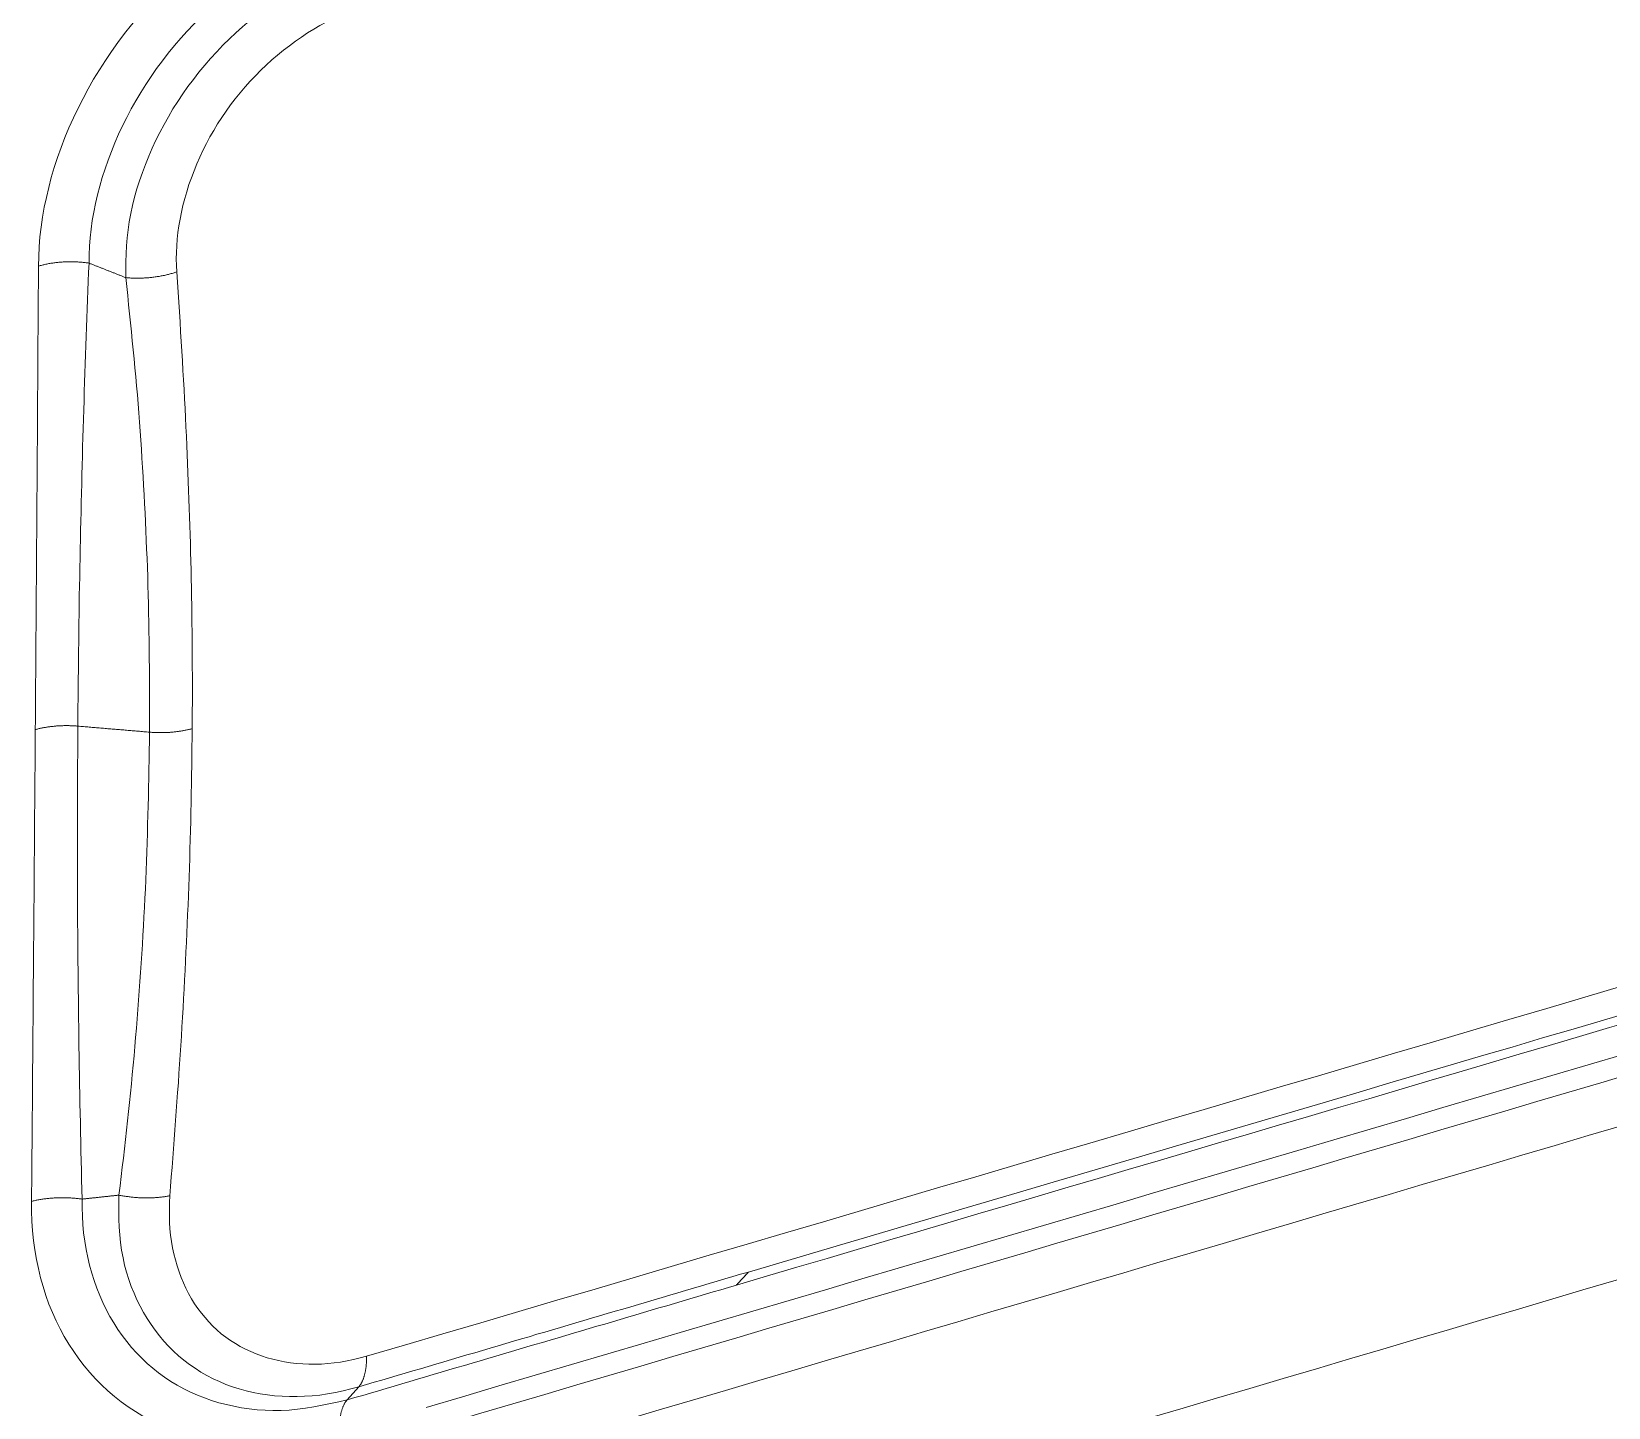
# Model space of a CAD drawing. Header units: inches. Extents: x 0 to 40, y 35.9 to 64.1.
# Drawn here: x 17.449 to 20.619, y 58.613 to 61.377 of the extents above; entities that cross this region are included whole.
import ezdxf

# ---------------------------------------------------------------- set-up
doc = ezdxf.new("R2010")
doc.units = ezdxf.units.IN
doc.header["$MEASUREMENT"] = 0
doc.layers.add('2', color=7, linetype='Continuous')

# ---------------------------------------------------------------- blocks, each defined once
blk = doc.blocks.new('block 1085')
at = {"layer": '2', "color": 7, "lineweight": 18, "true_color": 0xffffff}
blk.add_lwpolyline([(18.1068, 58.6544), (18.0834, 58.628)], dxfattribs=at)
blk = doc.blocks.new('block 1171')
at = {"layer": '2', "color": 80, "lineweight": 18, "true_color": 0x3fff00}
blk.add_open_spline([(22.2416, 59.3429), (20.8129, 58.9214), (19.3842, 58.4999), (17.9558, 58.0784)], degree=3, dxfattribs=at)
blk = doc.blocks.new('block 1175')
at = {"layer": '2', "color": 80, "lineweight": 18, "true_color": 0x3fff00}
blk.add_open_spline([(21.9542, 59.6638), (20.582, 59.2591), (19.2099, 58.8543), (17.8379, 58.4496)], degree=3, dxfattribs=at)
blk = doc.blocks.new('block 1177')
at = {"layer": '2', "color": 80, "lineweight": 18, "true_color": 0x3fff00}
blk.add_open_spline([(22.1122, 59.6119), (20.6892, 59.1919), (19.2664, 58.772), (17.8438, 58.352)], degree=3, dxfattribs=at)
blk = doc.blocks.new('block 1212')
at = {"layer": '2', "color": 7, "lineweight": 18, "true_color": 0xffffff}
blk.add_open_spline([(21.9542, 59.6638), (20.582, 59.2591), (19.2099, 58.8543), (17.8379, 58.4496)], degree=3, dxfattribs=at)
blk = doc.blocks.new('block 1585')
at = {"layer": '2', "color": 7, "lineweight": 18, "true_color": 0xffffff}
blk.add_lwpolyline([(17.4568, 59.9747), (17.4566, 59.9559), (17.4565, 59.9371), (17.4563, 59.9183), (17.4562, 59.8995), (17.456, 59.8807), (17.4559, 59.8618), (17.4558, 59.843), (17.4556, 59.8242), (17.4555, 59.8053), (17.4553, 59.7865), (17.4552, 59.7676), (17.455, 59.7488), (17.4549, 59.7299), (17.4547, 59.711), (17.4546, 59.6921), (17.4545, 59.6733), (17.4543, 59.6543), (17.4542, 59.6354), (17.454, 59.6165), (17.4539, 59.5976), (17.4537, 59.5787), (17.4536, 59.5597), (17.4534, 59.5408), (17.4533, 59.5218), (17.4531, 59.5029), (17.453, 59.4839), (17.4528, 59.465), (17.4527, 59.446), (17.4525, 59.427), (17.4524, 59.4081), (17.4522, 59.3891), (17.4521, 59.3701), (17.4519, 59.3511), (17.4518, 59.3321), (17.4516, 59.3131), (17.4515, 59.294), (17.4513, 59.275), (17.4512, 59.256), (17.451, 59.2369), (17.4509, 59.2179), (17.4507, 59.1988), (17.4505, 59.1797), (17.4504, 59.1607), (17.4502, 59.1416), (17.4501, 59.1225), (17.4499, 59.1034), (17.4497, 59.0843), (17.4496, 59.0652), (17.4494, 59.0461), (17.4492, 59.027)], dxfattribs=at)
blk = doc.blocks.new('block 1586')
at = {"layer": '2', "color": 7, "lineweight": 18, "true_color": 0xffffff}
blk.add_lwpolyline([(17.7272, 59.0382), (17.7287, 59.0571), (17.7302, 59.076), (17.7316, 59.0949), (17.7331, 59.1138), (17.7346, 59.1327), (17.736, 59.1516), (17.7374, 59.1705), (17.7388, 59.1893), (17.7402, 59.2082), (17.7416, 59.2271), (17.7429, 59.246), (17.7443, 59.2648), (17.7455, 59.2837), (17.7468, 59.3026), (17.748, 59.3214), (17.7492, 59.3403), (17.7504, 59.3591), (17.7515, 59.3779), (17.7526, 59.3967), (17.7537, 59.4155), (17.7548, 59.4344), (17.7558, 59.4531), (17.7568, 59.472), (17.7578, 59.4908), (17.7587, 59.5095), (17.7596, 59.5283), (17.7605, 59.5471), (17.7614, 59.5659), (17.7622, 59.5846), (17.763, 59.6034), (17.7638, 59.6221), (17.7645, 59.6408), (17.7652, 59.6596), (17.7659, 59.6783), (17.7665, 59.697), (17.7671, 59.7157), (17.7677, 59.7344), (17.7682, 59.7531), (17.7687, 59.7718), (17.7691, 59.7904), (17.7695, 59.8091), (17.7699, 59.8277), (17.7703, 59.8463), (17.7706, 59.865), (17.7709, 59.8836), (17.7712, 59.9022), (17.7715, 59.9209), (17.7717, 59.9395), (17.772, 59.9581), (17.7722, 59.9767)], dxfattribs=at)
blk = doc.blocks.new('block 1641')
at = {"layer": '2', "color": 7, "lineweight": 18, "true_color": 0xffffff}
blk.add_lwpolyline([(17.4568, 59.9747), (17.4569, 59.9935), (17.457, 60.0123), (17.4572, 60.031), (17.4573, 60.0497), (17.4575, 60.0685), (17.4576, 60.0872), (17.4577, 60.106), (17.4579, 60.1247), (17.458, 60.1434), (17.4581, 60.1622), (17.4583, 60.1809), (17.4584, 60.1996), (17.4585, 60.2184), (17.4587, 60.2371), (17.4588, 60.2558), (17.459, 60.2745), (17.4591, 60.2932), (17.4592, 60.3119), (17.4593, 60.3305), (17.4595, 60.3492), (17.4596, 60.3679), (17.4597, 60.3865), (17.4599, 60.4052), (17.46, 60.4238), (17.4601, 60.4424), (17.4603, 60.4611), (17.4604, 60.4797), (17.4605, 60.4983), (17.4606, 60.5169), (17.4608, 60.5354), (17.4609, 60.554), (17.461, 60.5726), (17.4611, 60.5911), (17.4613, 60.6097), (17.4614, 60.6282), (17.4615, 60.6468), (17.4616, 60.6653), (17.4618, 60.6838), (17.4619, 60.7023), (17.462, 60.7208), (17.4621, 60.7394), (17.4622, 60.7579), (17.4624, 60.7764), (17.4625, 60.7949), (17.4626, 60.8134), (17.4627, 60.8319), (17.4628, 60.8504), (17.463, 60.8689), (17.4631, 60.8874), (17.4632, 60.9059)], dxfattribs=at)
blk = doc.blocks.new('block 1672')
at = {"layer": '2', "color": 7, "lineweight": 18, "true_color": 0xffffff}
blk.add_lwpolyline([(17.625, 59.0395), (17.627, 59.0391), (17.6289, 59.0387), (17.6309, 59.0384), (17.633, 59.038), (17.635, 59.0377), (17.6371, 59.0373), (17.6391, 59.037), (17.6412, 59.0367), (17.6433, 59.0365), (17.6454, 59.0362), (17.6475, 59.0359), (17.6496, 59.0357), (17.6517, 59.0355), (17.6538, 59.0353), (17.656, 59.0351), (17.6581, 59.0349), (17.6602, 59.0347), (17.6624, 59.0346), (17.6645, 59.0344), (17.6667, 59.0343), (17.6688, 59.0342), (17.671, 59.0341), (17.6731, 59.0341), (17.6753, 59.034), (17.6774, 59.034), (17.6795, 59.034), (17.6816, 59.034), (17.6838, 59.034), (17.6859, 59.034), (17.688, 59.0341), (17.6901, 59.0341), (17.6922, 59.0342), (17.6943, 59.0343), (17.6963, 59.0344), (17.6984, 59.0345), (17.7004, 59.0347), (17.7025, 59.0348), (17.7045, 59.035), (17.7065, 59.0352), (17.7084, 59.0354), (17.7104, 59.0356), (17.7124, 59.0358), (17.7143, 59.0361), (17.7162, 59.0363), (17.7181, 59.0366), (17.72, 59.0369), (17.7218, 59.0372), (17.7236, 59.0375), (17.7254, 59.0378), (17.7272, 59.0382)], dxfattribs=at)
blk = doc.blocks.new('block 1673')
at = {"layer": '2', "color": 7, "lineweight": 18, "true_color": 0xffffff}
blk.add_lwpolyline([(18.1227, 58.7157), (18.1096, 58.7124), (18.0965, 58.7092), (18.0835, 58.7064), (18.0705, 58.704), (18.0576, 58.7023), (18.0447, 58.701), (18.0319, 58.7002), (18.0193, 58.6998), (18.0067, 58.6999), (17.9942, 58.7005), (17.9819, 58.7015), (17.9697, 58.7029), (17.9577, 58.7048), (17.9458, 58.7071), (17.9342, 58.7098), (17.9227, 58.713), (17.9114, 58.7166), (17.9004, 58.7207), (17.8897, 58.7252), (17.8791, 58.7301), (17.8689, 58.7355), (17.8589, 58.7413), (17.8492, 58.7475), (17.8398, 58.7542), (17.8307, 58.7612), (17.822, 58.7687), (17.8136, 58.7765), (17.8056, 58.7848), (17.7979, 58.7934), (17.7906, 58.8024), (17.7836, 58.8117), (17.777, 58.8214), (17.7708, 58.8314), (17.765, 58.8417), (17.7596, 58.8523), (17.7546, 58.8631), (17.7499, 58.8743), (17.7457, 58.8857), (17.7418, 58.8974), (17.7384, 58.9093), (17.7354, 58.9214), (17.7327, 58.9337), (17.7305, 58.9462), (17.7287, 58.9589), (17.7273, 58.9717), (17.7265, 58.9848), (17.7262, 58.9979), (17.7263, 59.0113), (17.7267, 59.0247), (17.7272, 59.0382)], dxfattribs=at)
blk = doc.blocks.new('block 1686')
at = {"layer": '2', "color": 7, "lineweight": 18, "true_color": 0xffffff}
blk.add_lwpolyline([(17.4568, 59.9747), (17.4583, 59.9752), (17.4598, 59.9755), (17.4613, 59.9759), (17.4628, 59.9763), (17.4644, 59.9767), (17.4659, 59.977), (17.4675, 59.9774), (17.4691, 59.9777), (17.4707, 59.978), (17.4724, 59.9784), (17.474, 59.9787), (17.4756, 59.979), (17.4773, 59.9793), (17.479, 59.9795), (17.4806, 59.9798), (17.4823, 59.98), (17.484, 59.9803), (17.4857, 59.9805), (17.4874, 59.9807), (17.4892, 59.9809), (17.4909, 59.9811), (17.4926, 59.9813), (17.4944, 59.9815), (17.4962, 59.9817), (17.4979, 59.9818), (17.4997, 59.982), (17.5014, 59.9821), (17.5032, 59.9822), (17.505, 59.9823), (17.5068, 59.9824), (17.5086, 59.9825), (17.5104, 59.9826), (17.5121, 59.9826), (17.5139, 59.9827), (17.5157, 59.9827), (17.5175, 59.9827), (17.5193, 59.9827), (17.5211, 59.9827), (17.5229, 59.9827), (17.5247, 59.9827), (17.5265, 59.9826), (17.5282, 59.9826), (17.53, 59.9825), (17.5318, 59.9825), (17.5336, 59.9824), (17.5353, 59.9823), (17.5371, 59.9822), (17.5388, 59.9821), (17.5406, 59.9819), (17.5423, 59.9818)], dxfattribs=at)
blk = doc.blocks.new('block 1721')
at = {"layer": '2', "color": 7, "lineweight": 18, "true_color": 0xffffff}
blk.add_lwpolyline([(17.5508, 59.0316), (17.5488, 59.0318), (17.5468, 59.0321), (17.5448, 59.0324), (17.5428, 59.0326), (17.5408, 59.0328), (17.5387, 59.033), (17.5367, 59.0332), (17.5346, 59.0334), (17.5326, 59.0335), (17.5305, 59.0337), (17.5284, 59.0338), (17.5263, 59.034), (17.5242, 59.034), (17.5221, 59.0341), (17.52, 59.0342), (17.5178, 59.0343), (17.5157, 59.0343), (17.5136, 59.0343), (17.5115, 59.0343), (17.5093, 59.0343), (17.5072, 59.0343), (17.5051, 59.0343), (17.503, 59.0342), (17.5008, 59.0341), (17.4987, 59.034), (17.4966, 59.0339), (17.4945, 59.0338), (17.4924, 59.0337), (17.4903, 59.0335), (17.4882, 59.0334), (17.4861, 59.0332), (17.484, 59.033), (17.482, 59.0328), (17.4799, 59.0326), (17.4779, 59.0323), (17.4758, 59.0321), (17.4738, 59.0318), (17.4718, 59.0315), (17.4699, 59.0312), (17.4679, 59.0309), (17.4659, 59.0306), (17.464, 59.0302), (17.4621, 59.0299), (17.4602, 59.0295), (17.4583, 59.0291), (17.4565, 59.0287), (17.4546, 59.0283), (17.4528, 59.0279), (17.451, 59.0275), (17.4492, 59.027)], dxfattribs=at)
blk = doc.blocks.new('block 1724')
at = {"layer": '2', "color": 7, "lineweight": 18, "true_color": 0xffffff}
blk.add_lwpolyline([(17.6387, 60.8827), (17.6406, 60.8646), (17.6425, 60.8465), (17.6444, 60.8284), (17.6463, 60.8103), (17.6482, 60.7922), (17.65, 60.7741), (17.6518, 60.7559), (17.6536, 60.7378), (17.6554, 60.7197), (17.6571, 60.7015), (17.6587, 60.6834), (17.6603, 60.6653), (17.6619, 60.6471), (17.6634, 60.6289), (17.6648, 60.6108), (17.6662, 60.5926), (17.6675, 60.5744), (17.6688, 60.5562), (17.67, 60.538), (17.6712, 60.5198), (17.6723, 60.5016), (17.6734, 60.4833), (17.6744, 60.4651), (17.6754, 60.4469), (17.6764, 60.4286), (17.6773, 60.4104), (17.6782, 60.3921), (17.6791, 60.3738), (17.6799, 60.3555), (17.6806, 60.3373), (17.6814, 60.319), (17.682, 60.3006), (17.6827, 60.2823), (17.6832, 60.264), (17.6837, 60.2457), (17.6842, 60.2273), (17.6846, 60.209), (17.685, 60.1906), (17.6853, 60.1722), (17.6856, 60.1538), (17.6858, 60.1354), (17.6859, 60.117), (17.6861, 60.0986), (17.6862, 60.0802), (17.6863, 60.0617), (17.6863, 60.0433), (17.6863, 60.0249), (17.6864, 60.0064), (17.6864, 59.988), (17.6864, 59.9696)], dxfattribs=at)
blk = doc.blocks.new('block 1726')
at = {"layer": '2', "color": 7, "lineweight": 18, "true_color": 0xffffff}
blk.add_lwpolyline([(17.5508, 59.0316), (17.5522, 59.0317), (17.5537, 59.0319), (17.5552, 59.0321), (17.5567, 59.0322), (17.5582, 59.0324), (17.5597, 59.0325), (17.5612, 59.0327), (17.5626, 59.0328), (17.5641, 59.033), (17.5656, 59.0332), (17.5671, 59.0333), (17.5686, 59.0335), (17.5701, 59.0336), (17.5716, 59.0338), (17.573, 59.034), (17.5745, 59.0341), (17.576, 59.0343), (17.5775, 59.0344), (17.579, 59.0346), (17.5805, 59.0347), (17.5819, 59.0349), (17.5834, 59.0351), (17.5849, 59.0352), (17.5864, 59.0354), (17.5879, 59.0355), (17.5894, 59.0357), (17.5908, 59.0359), (17.5923, 59.036), (17.5938, 59.0362), (17.5953, 59.0363), (17.5968, 59.0365), (17.5983, 59.0366), (17.5998, 59.0368), (17.6012, 59.037), (17.6027, 59.0371), (17.6042, 59.0373), (17.6057, 59.0374), (17.6072, 59.0376), (17.6087, 59.0378), (17.6101, 59.0379), (17.6116, 59.0381), (17.6131, 59.0382), (17.6146, 59.0384), (17.6161, 59.0385), (17.6176, 59.0387), (17.619, 59.0389), (17.6205, 59.039), (17.622, 59.0392), (17.6235, 59.0393), (17.625, 59.0395)], dxfattribs=at)
blk = doc.blocks.new('block 1727')
at = {"layer": '2', "color": 7, "lineweight": 18, "true_color": 0xffffff}
blk.add_lwpolyline([(17.5648, 60.9119), (17.5662, 60.9113), (17.5677, 60.9107), (17.5692, 60.9101), (17.5707, 60.9095), (17.5721, 60.909), (17.5736, 60.9084), (17.5751, 60.9078), (17.5766, 60.9072), (17.578, 60.9066), (17.5795, 60.906), (17.581, 60.9055), (17.5825, 60.9049), (17.584, 60.9043), (17.5855, 60.9037), (17.5869, 60.9031), (17.5884, 60.9026), (17.5899, 60.902), (17.5914, 60.9014), (17.5928, 60.9008), (17.5943, 60.9002), (17.5958, 60.8996), (17.5973, 60.8991), (17.5988, 60.8985), (17.6002, 60.8979), (17.6017, 60.8973), (17.6032, 60.8967), (17.6047, 60.8961), (17.6062, 60.8956), (17.6076, 60.895), (17.6091, 60.8944), (17.6106, 60.8938), (17.6121, 60.8932), (17.6136, 60.8926), (17.615, 60.8921), (17.6165, 60.8915), (17.618, 60.8909), (17.6195, 60.8903), (17.6209, 60.8897), (17.6224, 60.8891), (17.6239, 60.8886), (17.6254, 60.888), (17.6268, 60.8874), (17.6283, 60.8868), (17.6298, 60.8862), (17.6313, 60.8857), (17.6328, 60.8851), (17.6343, 60.8845), (17.6357, 60.8839), (17.6372, 60.8833), (17.6387, 60.8827)], dxfattribs=at)
blk = doc.blocks.new('block 1731')
at = {"layer": '2', "color": 7, "lineweight": 18, "true_color": 0xffffff}
blk.add_lwpolyline([(18.0676, 58.5624), (18.0676, 58.5641), (18.0676, 58.5658), (18.0675, 58.5675), (18.0675, 58.5692), (18.0676, 58.5709), (18.0676, 58.5725), (18.0676, 58.5742), (18.0677, 58.5759), (18.0678, 58.5775), (18.0679, 58.5791), (18.068, 58.5807), (18.0681, 58.5823), (18.0683, 58.5839), (18.0685, 58.5854), (18.0686, 58.587), (18.0688, 58.5885), (18.069, 58.59), (18.0693, 58.5915), (18.0695, 58.593), (18.0697, 58.5945), (18.07, 58.5959), (18.0703, 58.5973), (18.0706, 58.5987), (18.0709, 58.6001), (18.0712, 58.6015), (18.0715, 58.6028), (18.0719, 58.6042), (18.0722, 58.6055), (18.0726, 58.6068), (18.073, 58.608), (18.0734, 58.6093), (18.0738, 58.6105), (18.0742, 58.6117), (18.0747, 58.6129), (18.0751, 58.614), (18.0756, 58.6151), (18.0761, 58.6162), (18.0766, 58.6173), (18.0771, 58.6183), (18.0776, 58.6194), (18.0781, 58.6203), (18.0787, 58.6213), (18.0792, 58.6223), (18.0798, 58.6232), (18.0804, 58.6241), (18.081, 58.6249), (18.0815, 58.6257), (18.0822, 58.6265), (18.0828, 58.6273), (18.0834, 58.628)], dxfattribs=at)
blk = doc.blocks.new('block 1735')
at = {"layer": '2', "color": 7, "lineweight": 18, "true_color": 0xffffff}
blk.add_lwpolyline([(18.1429, 61.436), (18.13, 61.4325), (18.1172, 61.4285), (18.1044, 61.4241), (18.0917, 61.4194), (18.079, 61.4141), (18.0664, 61.4085), (18.0538, 61.4025), (18.0413, 61.396), (18.0289, 61.3892), (18.0165, 61.3819), (18.0041, 61.3742), (17.9918, 61.3661), (17.9795, 61.3576), (17.9674, 61.3486), (17.9555, 61.3394), (17.9438, 61.3298), (17.9323, 61.32), (17.9211, 61.3098), (17.91, 61.2992), (17.8991, 61.2883), (17.8886, 61.2771), (17.8783, 61.2657), (17.8683, 61.2539), (17.8587, 61.2419), (17.8493, 61.2297), (17.8403, 61.2172), (17.8316, 61.2045), (17.8233, 61.1916), (17.8154, 61.1786), (17.8078, 61.1653), (17.8006, 61.1519), (17.7938, 61.1384), (17.7874, 61.1248), (17.7814, 61.1112), (17.7758, 61.0974), (17.7705, 61.0835), (17.7657, 61.0695), (17.7612, 61.0554), (17.7572, 61.0415), (17.7536, 61.0277), (17.7504, 61.014), (17.7477, 61.0004), (17.7454, 60.9868), (17.7435, 60.9733), (17.742, 60.9599), (17.741, 60.9466), (17.7403, 60.9334), (17.7401, 60.9203), (17.7404, 60.9072), (17.741, 60.8942)], dxfattribs=at)
blk = doc.blocks.new('block 1737')
at = {"layer": '2', "color": 7, "lineweight": 18, "true_color": 0xffffff}
blk.add_lwpolyline([(17.5648, 60.9119), (17.5652, 60.9288), (17.566, 60.9457), (17.5671, 60.9627), (17.5689, 60.9799), (17.5714, 60.9972), (17.5744, 61.0145), (17.5779, 61.0319), (17.5819, 61.0493), (17.5864, 61.0667), (17.5915, 61.0842), (17.597, 61.1016), (17.6031, 61.1189), (17.6097, 61.1363), (17.6167, 61.1535), (17.6242, 61.1707), (17.6322, 61.1878), (17.6407, 61.2047), (17.6496, 61.2215), (17.6589, 61.2382), (17.6687, 61.2547), (17.679, 61.271), (17.6896, 61.287), (17.7007, 61.3029), (17.7122, 61.3184), (17.7241, 61.3338), (17.7364, 61.3488), (17.7491, 61.3635), (17.7621, 61.3779), (17.7755, 61.3919), (17.7892, 61.4056), (17.8032, 61.419), (17.8174, 61.432), (17.832, 61.4446), (17.8468, 61.4568), (17.8618, 61.4686), (17.8771, 61.48), (17.8925, 61.491), (17.9082, 61.5016), (17.924, 61.5117), (17.9399, 61.5214), (17.9561, 61.5305), (17.9723, 61.5389), (17.9887, 61.5468), (18.0052, 61.5541), (18.0217, 61.5609), (18.0384, 61.5674), (18.0551, 61.5735), (18.0719, 61.5795), (18.0887, 61.5853), (18.1055, 61.591)], dxfattribs=at)
blk = doc.blocks.new('block 1745')
at = {"layer": '2', "color": 7, "lineweight": 18, "true_color": 0xffffff}
blk.add_lwpolyline([(17.5508, 59.0316), (17.551, 59.0144), (17.5514, 58.9972), (17.5523, 58.9802), (17.5539, 58.9635), (17.5561, 58.9469), (17.5589, 58.9306), (17.5622, 58.9145), (17.566, 58.8986), (17.5703, 58.883), (17.5751, 58.8677), (17.5804, 58.8527), (17.5862, 58.838), (17.5925, 58.8236), (17.5993, 58.8096), (17.6066, 58.796), (17.6144, 58.7827), (17.6226, 58.7698), (17.6313, 58.7574), (17.6405, 58.7453), (17.6501, 58.7337), (17.6601, 58.7225), (17.6706, 58.7118), (17.6815, 58.7015), (17.6928, 58.6917), (17.7045, 58.6825), (17.7166, 58.6737), (17.7292, 58.6654), (17.742, 58.6577), (17.7552, 58.6505), (17.7688, 58.6438), (17.7827, 58.6377), (17.7968, 58.6321), (17.8112, 58.6271), (17.8259, 58.6226), (17.8408, 58.6186), (17.8559, 58.6153), (17.8713, 58.6125), (17.8868, 58.6102), (17.9026, 58.6084), (17.9185, 58.6073), (17.9345, 58.6067), (17.9507, 58.6069), (17.9671, 58.6078), (17.9835, 58.6094), (18, 58.6116), (18.0166, 58.6143), (18.0332, 58.6174), (18.0499, 58.6207), (18.0667, 58.6243), (18.0834, 58.628)], dxfattribs=at)
blk = doc.blocks.new('block 1767')
at = {"layer": '2', "color": 7, "lineweight": 18, "true_color": 0xffffff}
blk.add_lwpolyline([(17.5423, 59.9818), (17.5422, 59.963), (17.5421, 59.9441), (17.542, 59.9253), (17.5419, 59.9064), (17.5418, 59.8876), (17.5418, 59.8687), (17.5417, 59.8499), (17.5416, 59.831), (17.5415, 59.8121), (17.5415, 59.7933), (17.5415, 59.7744), (17.5414, 59.7555), (17.5414, 59.7366), (17.5414, 59.7177), (17.5414, 59.6988), (17.5415, 59.6799), (17.5415, 59.661), (17.5416, 59.6421), (17.5417, 59.6231), (17.5418, 59.6042), (17.5419, 59.5852), (17.542, 59.5663), (17.5422, 59.5473), (17.5423, 59.5283), (17.5425, 59.5093), (17.5427, 59.4903), (17.5429, 59.4713), (17.5431, 59.4523), (17.5433, 59.4332), (17.5435, 59.4142), (17.5438, 59.3952), (17.5441, 59.3761), (17.5443, 59.3571), (17.5446, 59.338), (17.5449, 59.3189), (17.5452, 59.2999), (17.5456, 59.2808), (17.5459, 59.2617), (17.5463, 59.2426), (17.5466, 59.2234), (17.547, 59.2043), (17.5474, 59.1851), (17.5478, 59.1659), (17.5482, 59.1468), (17.5486, 59.1276), (17.549, 59.1084), (17.5495, 59.0892), (17.5499, 59.07), (17.5503, 59.0508), (17.5508, 59.0316)], dxfattribs=at)
blk = doc.blocks.new('block 1770')
at = {"layer": '2', "color": 7, "lineweight": 18, "true_color": 0xffffff}
blk.add_lwpolyline([(18.1068, 58.6544), (18.0912, 58.6503), (18.0756, 58.6464), (18.0599, 58.643), (18.0444, 58.6402), (18.0289, 58.638), (18.0134, 58.6364), (17.9981, 58.6354), (17.9829, 58.6348), (17.9677, 58.6348), (17.9528, 58.6354), (17.9379, 58.6365), (17.9233, 58.6381), (17.9088, 58.6403), (17.8946, 58.6431), (17.8805, 58.6464), (17.8667, 58.6502), (17.8532, 58.6545), (17.8399, 58.6594), (17.8269, 58.6648), (17.8142, 58.6708), (17.8017, 58.6772), (17.7896, 58.6841), (17.7779, 58.6916), (17.7665, 58.6995), (17.7554, 58.7079), (17.7448, 58.7168), (17.7345, 58.7261), (17.7246, 58.7359), (17.7152, 58.7461), (17.7061, 58.7568), (17.6975, 58.768), (17.6894, 58.7795), (17.6816, 58.7914), (17.6744, 58.8037), (17.6675, 58.8163), (17.6612, 58.8293), (17.6553, 58.8427), (17.6498, 58.8563), (17.6448, 58.8703), (17.6404, 58.8845), (17.6364, 58.899), (17.6331, 58.9138), (17.6303, 58.9288), (17.6281, 58.9441), (17.6265, 58.9596), (17.6255, 58.9753), (17.6249, 58.9912), (17.6248, 59.0073), (17.6248, 59.0234), (17.625, 59.0395)], dxfattribs=at)
blk = doc.blocks.new('block 1793')
at = {"layer": '2', "color": 7, "lineweight": 18, "true_color": 0xffffff}
blk.add_lwpolyline([(17.625, 59.0395), (17.6272, 59.0581), (17.6294, 59.0768), (17.6316, 59.0954), (17.6338, 59.1141), (17.6359, 59.1327), (17.6381, 59.1514), (17.6402, 59.17), (17.6422, 59.1886), (17.6442, 59.2073), (17.6462, 59.2259), (17.6481, 59.2446), (17.6499, 59.2632), (17.6517, 59.2819), (17.6535, 59.3005), (17.6552, 59.3192), (17.6568, 59.3379), (17.6584, 59.3565), (17.66, 59.3752), (17.6615, 59.3938), (17.6629, 59.4125), (17.6643, 59.4311), (17.6657, 59.4497), (17.6671, 59.4684), (17.6684, 59.487), (17.6696, 59.5057), (17.6708, 59.5243), (17.672, 59.5429), (17.6731, 59.5615), (17.6742, 59.5801), (17.6752, 59.5987), (17.6762, 59.6173), (17.6771, 59.6359), (17.678, 59.6545), (17.6788, 59.6731), (17.6796, 59.6917), (17.6803, 59.7102), (17.681, 59.7288), (17.6816, 59.7473), (17.6821, 59.7659), (17.6826, 59.7844), (17.6831, 59.8029), (17.6836, 59.8215), (17.684, 59.84), (17.6844, 59.8585), (17.6848, 59.877), (17.6851, 59.8955), (17.6854, 59.914), (17.6858, 59.9326), (17.6861, 59.9511), (17.6864, 59.9696)], dxfattribs=at)
blk = doc.blocks.new('block 1807')
at = {"layer": '2', "color": 7, "lineweight": 18, "true_color": 0xffffff}
blk.add_lwpolyline([(17.4632, 60.9059), (17.4639, 60.9253), (17.4648, 60.9448), (17.4662, 60.9644), (17.4684, 60.9842), (17.4713, 61.004), (17.4749, 61.024), (17.479, 61.044), (17.4837, 61.0641), (17.489, 61.0841), (17.4949, 61.1042), (17.5014, 61.1242), (17.5086, 61.1442), (17.5162, 61.1641), (17.5245, 61.1839), (17.5334, 61.2037), (17.5428, 61.2232), (17.5527, 61.2427), (17.5632, 61.262), (17.5741, 61.2811), (17.5856, 61.3), (17.5976, 61.3186), (17.6101, 61.337), (17.623, 61.3552), (17.6364, 61.373), (17.6503, 61.3906), (17.6646, 61.4078), (17.6792, 61.4247), (17.6943, 61.4412), (17.7098, 61.4573), (17.7257, 61.4731), (17.7418, 61.4885), (17.7584, 61.5034), (17.7752, 61.5179), (17.7923, 61.532), (17.8097, 61.5456), (17.8274, 61.5587), (17.8453, 61.5713), (17.8634, 61.5834), (17.8817, 61.595), (17.9002, 61.606), (17.9188, 61.6165), (17.9376, 61.6264), (17.9566, 61.6358), (17.9756, 61.6447), (17.9947, 61.653), (18.0139, 61.6607), (18.0331, 61.6677), (18.0524, 61.6739), (18.0716, 61.6797), (18.0909, 61.6852)], dxfattribs=at)
blk = doc.blocks.new('block 1813')
at = {"layer": '2', "color": 7, "lineweight": 18, "true_color": 0xffffff}
blk.add_lwpolyline([(17.5648, 60.9119), (17.5628, 60.9122), (17.5608, 60.9124), (17.5588, 60.9127), (17.5568, 60.913), (17.5548, 60.9132), (17.5527, 60.9134), (17.5507, 60.9136), (17.5486, 60.9138), (17.5465, 60.9139), (17.5445, 60.9141), (17.5424, 60.9142), (17.5403, 60.9144), (17.5382, 60.9144), (17.5361, 60.9145), (17.534, 60.9146), (17.5318, 60.9146), (17.5297, 60.9147), (17.5276, 60.9147), (17.5255, 60.9147), (17.5233, 60.9146), (17.5212, 60.9146), (17.5191, 60.9145), (17.5169, 60.9144), (17.5148, 60.9144), (17.5127, 60.9142), (17.5106, 60.9141), (17.5085, 60.9139), (17.5064, 60.9138), (17.5043, 60.9136), (17.5022, 60.9134), (17.5001, 60.9131), (17.498, 60.9129), (17.496, 60.9127), (17.4939, 60.9124), (17.4919, 60.9121), (17.4898, 60.9118), (17.4878, 60.9115), (17.4858, 60.9111), (17.4838, 60.9108), (17.4819, 60.9104), (17.4799, 60.91), (17.478, 60.9096), (17.4761, 60.9092), (17.4742, 60.9087), (17.4723, 60.9083), (17.4704, 60.9078), (17.4686, 60.9074), (17.4668, 60.9069), (17.465, 60.9064), (17.4632, 60.9059)], dxfattribs=at)
blk = doc.blocks.new('block 1820')
at = {"layer": '2', "color": 7, "lineweight": 18, "true_color": 0xffffff}
blk.add_lwpolyline([(17.741, 60.8942), (17.7424, 60.8739), (17.7438, 60.8538), (17.7451, 60.8337), (17.7464, 60.8137), (17.7477, 60.7939), (17.7489, 60.7741), (17.7501, 60.7545), (17.7513, 60.735), (17.7525, 60.7155), (17.7536, 60.6962), (17.7546, 60.6771), (17.7557, 60.658), (17.7567, 60.639), (17.7577, 60.6201), (17.7586, 60.6014), (17.7595, 60.5827), (17.7604, 60.5642), (17.7613, 60.5458), (17.7621, 60.5275), (17.7628, 60.5093), (17.7636, 60.4912), (17.7643, 60.4732), (17.765, 60.4553), (17.7656, 60.4376), (17.7663, 60.4199), (17.7669, 60.4021), (17.7674, 60.3843), (17.7679, 60.3665), (17.7685, 60.3487), (17.7689, 60.3309), (17.7694, 60.3131), (17.7698, 60.2953), (17.7702, 60.2775), (17.7705, 60.2598), (17.7709, 60.242), (17.7712, 60.2243), (17.7714, 60.2065), (17.7717, 60.1888), (17.7719, 60.1711), (17.7721, 60.1534), (17.7722, 60.1357), (17.7723, 60.118), (17.7724, 60.1003), (17.7725, 60.0826), (17.7725, 60.0649), (17.7725, 60.0473), (17.7725, 60.0296), (17.7724, 60.012), (17.7724, 59.9943), (17.7722, 59.9767)], dxfattribs=at)
blk = doc.blocks.new('block 1822')
at = {"layer": '2', "color": 7, "lineweight": 18, "true_color": 0xffffff}
blk.add_lwpolyline([(17.6864, 59.9696), (17.6835, 59.9698), (17.6806, 59.9701), (17.6777, 59.9703), (17.6749, 59.9705), (17.672, 59.9708), (17.6691, 59.971), (17.6662, 59.9713), (17.6633, 59.9715), (17.6605, 59.9718), (17.6576, 59.972), (17.6547, 59.9723), (17.6518, 59.9725), (17.6489, 59.9727), (17.6461, 59.973), (17.6432, 59.9732), (17.6403, 59.9735), (17.6374, 59.9737), (17.6345, 59.974), (17.6316, 59.9742), (17.6288, 59.9744), (17.6259, 59.9747), (17.623, 59.9749), (17.6201, 59.9752), (17.6172, 59.9754), (17.6144, 59.9757), (17.6115, 59.9759), (17.6086, 59.9762), (17.6057, 59.9764), (17.6028, 59.9766), (17.5999, 59.9769), (17.5971, 59.9771), (17.5942, 59.9774), (17.5913, 59.9776), (17.5884, 59.9779), (17.5855, 59.9781), (17.5826, 59.9784), (17.5798, 59.9786), (17.5769, 59.9789), (17.574, 59.9791), (17.5711, 59.9793), (17.5682, 59.9796), (17.5654, 59.9798), (17.5625, 59.9801), (17.5596, 59.9803), (17.5567, 59.9806), (17.5538, 59.9808), (17.551, 59.9811), (17.5481, 59.9813), (17.5452, 59.9815), (17.5423, 59.9818)], dxfattribs=at)
blk = doc.blocks.new('block 1840')
at = {"layer": '2', "color": 7, "lineweight": 18, "true_color": 0xffffff}
blk.add_lwpolyline([(18.1282, 61.5253), (18.1125, 61.5207), (18.0969, 61.516), (18.0813, 61.5109), (18.0657, 61.5052), (18.0502, 61.4988), (18.0347, 61.492), (18.0193, 61.4846), (18.004, 61.4769), (17.9889, 61.4686), (17.9738, 61.4599), (17.9589, 61.4508), (17.9442, 61.4412), (17.9296, 61.4312), (17.9153, 61.4207), (17.9011, 61.4098), (17.8872, 61.3985), (17.8735, 61.3868), (17.86, 61.3748), (17.8469, 61.3624), (17.834, 61.3496), (17.8215, 61.3365), (17.8092, 61.3231), (17.7973, 61.3093), (17.7857, 61.2953), (17.7745, 61.281), (17.7637, 61.2665), (17.7532, 61.2517), (17.7432, 61.2367), (17.7335, 61.2215), (17.7243, 61.206), (17.7155, 61.1904), (17.7072, 61.1746), (17.6992, 61.1586), (17.6917, 61.1426), (17.6847, 61.1264), (17.6781, 61.1101), (17.672, 61.0937), (17.6663, 61.0772), (17.6611, 61.0608), (17.6564, 61.0443), (17.6523, 61.0278), (17.6486, 61.0114), (17.6456, 60.995), (17.6432, 60.9787), (17.6414, 60.9625), (17.6402, 60.9464), (17.6394, 60.9304), (17.639, 60.9145), (17.6388, 60.8986), (17.6387, 60.8827)], dxfattribs=at)
blk = doc.blocks.new('block 1841')
at = {"layer": '2', "color": 7, "lineweight": 18, "true_color": 0xffffff}
blk.add_lwpolyline([(20.6478, 59.4597), (20.5713, 59.4372), (20.4948, 59.4146), (20.4183, 59.3921), (20.3418, 59.3695), (20.2653, 59.347), (20.1887, 59.3244), (20.1122, 59.3019), (20.0357, 59.2793), (19.9592, 59.2568), (19.8826, 59.2342), (19.8061, 59.2117), (19.7296, 59.1892), (19.6531, 59.1666), (19.5766, 59.1441), (19.5, 59.1215), (19.4235, 59.099), (19.347, 59.0764), (19.2705, 59.0539), (19.194, 59.0313), (19.1174, 59.0088), (19.0409, 58.9862), (18.9644, 58.9637), (18.8879, 58.9411), (18.8114, 58.9186), (18.7348, 58.896), (18.6583, 58.8735), (18.5818, 58.8509), (18.5053, 58.8284), (18.4287, 58.8059), (18.3522, 58.7833), (18.2757, 58.7608), (18.1992, 58.7382), (18.1227, 58.7157)], dxfattribs=at)
blk = doc.blocks.new('block 1847')
at = {"layer": '2', "color": 7, "lineweight": 18, "true_color": 0xffffff}
blk.add_lwpolyline([(18.2423, 58.613), (18.3153, 58.6345), (18.3883, 58.6561), (18.4613, 58.6776), (18.5343, 58.6991), (18.6073, 58.7206), (18.6803, 58.7421), (18.7532, 58.7636), (18.8262, 58.7851), (18.8992, 58.8066), (18.9722, 58.8281), (19.0452, 58.8496), (19.1182, 58.8712), (19.1912, 58.8927), (19.2642, 58.9142), (19.3372, 58.9357), (19.4102, 58.9572), (19.4832, 58.9787), (19.5561, 59.0002), (19.6291, 59.0217), (19.7021, 59.0432), (19.7751, 59.0647), (19.8481, 59.0862), (19.9211, 59.1078), (19.9941, 59.1293), (20.0671, 59.1508), (20.1401, 59.1723), (20.213, 59.1938), (20.286, 59.2153), (20.359, 59.2368), (20.432, 59.2583), (20.505, 59.2798), (20.578, 59.3014), (20.651, 59.3229)], dxfattribs=at)
blk = doc.blocks.new('block 1852')
at = {"layer": '2', "color": 7, "lineweight": 18, "true_color": 0xffffff}
blk.add_lwpolyline([(17.7722, 59.9767), (17.7707, 59.9763), (17.7691, 59.9759), (17.7676, 59.9755), (17.766, 59.9751), (17.7644, 59.9747), (17.7628, 59.9744), (17.7612, 59.974), (17.7596, 59.9737), (17.758, 59.9733), (17.7563, 59.973), (17.7546, 59.9727), (17.753, 59.9724), (17.7513, 59.9721), (17.7496, 59.9718), (17.7479, 59.9716), (17.7462, 59.9713), (17.7445, 59.9711), (17.7427, 59.9708), (17.741, 59.9706), (17.7393, 59.9704), (17.7375, 59.9702), (17.7357, 59.97), (17.734, 59.9698), (17.7322, 59.9697), (17.7305, 59.9695), (17.7287, 59.9694), (17.7269, 59.9692), (17.7251, 59.9691), (17.7234, 59.969), (17.7216, 59.9689), (17.7198, 59.9688), (17.718, 59.9688), (17.7162, 59.9687), (17.7144, 59.9687), (17.7127, 59.9686), (17.7109, 59.9686), (17.7091, 59.9686), (17.7073, 59.9686), (17.7056, 59.9686), (17.7038, 59.9687), (17.702, 59.9687), (17.7003, 59.9688), (17.6985, 59.9688), (17.6967, 59.9689), (17.695, 59.969), (17.6933, 59.9691), (17.6915, 59.9692), (17.6898, 59.9693), (17.6881, 59.9694), (17.6864, 59.9696)], dxfattribs=at)
blk = doc.blocks.new('block 1853')
at = {"layer": '2', "color": 7, "lineweight": 18, "true_color": 0xffffff}
blk.add_lwpolyline([(17.6387, 60.8827), (17.6407, 60.8825), (17.6427, 60.8823), (17.6447, 60.8822), (17.6467, 60.8821), (17.6487, 60.8819), (17.6508, 60.8818), (17.6528, 60.8817), (17.6549, 60.8817), (17.657, 60.8816), (17.6591, 60.8816), (17.6612, 60.8816), (17.6633, 60.8816), (17.6654, 60.8816), (17.6676, 60.8817), (17.6697, 60.8817), (17.6718, 60.8818), (17.674, 60.8819), (17.6761, 60.882), (17.6782, 60.8821), (17.6804, 60.8823), (17.6825, 60.8825), (17.6847, 60.8826), (17.6868, 60.8828), (17.6889, 60.883), (17.6911, 60.8833), (17.6932, 60.8835), (17.6953, 60.8838), (17.6975, 60.8841), (17.6996, 60.8844), (17.7017, 60.8847), (17.7038, 60.885), (17.7059, 60.8853), (17.708, 60.8857), (17.71, 60.8861), (17.7121, 60.8865), (17.7141, 60.8869), (17.7162, 60.8873), (17.7182, 60.8878), (17.7202, 60.8882), (17.7222, 60.8887), (17.7242, 60.8892), (17.7261, 60.8897), (17.728, 60.8902), (17.73, 60.8907), (17.7319, 60.8913), (17.7337, 60.8918), (17.7356, 60.8924), (17.7374, 60.893), (17.7392, 60.8936), (17.741, 60.8942)], dxfattribs=at)
blk = doc.blocks.new('block 1860')
at = {"layer": '2', "color": 7, "lineweight": 18, "true_color": 0xffffff}
blk.add_lwpolyline([(17.4492, 59.027), (17.4494, 59.0071), (17.45, 58.9874), (17.4513, 58.9678), (17.4533, 58.9485), (17.4559, 58.9294), (17.4591, 58.9105), (17.4629, 58.892), (17.4674, 58.8737), (17.4724, 58.8557), (17.478, 58.838), (17.4843, 58.8207), (17.4911, 58.8037), (17.4986, 58.7872), (17.5066, 58.7711), (17.5151, 58.7553), (17.5243, 58.74), (17.534, 58.7252), (17.5442, 58.7108), (17.5549, 58.6969), (17.5661, 58.6835), (17.5779, 58.6706), (17.5901, 58.6583), (17.6028, 58.6464), (17.616, 58.6351), (17.6296, 58.6244), (17.6437, 58.6143), (17.6582, 58.6047), (17.6731, 58.5958), (17.6884, 58.5875), (17.704, 58.5797), (17.7201, 58.5726), (17.7364, 58.5662), (17.7531, 58.5604), (17.7701, 58.5552), (17.7873, 58.5506), (17.8048, 58.5467), (17.8226, 58.5434), (17.8406, 58.5408), (17.8588, 58.5388), (17.8773, 58.5375), (17.8958, 58.5368), (17.9146, 58.5368), (17.9335, 58.5376), (17.9524, 58.5392), (17.9715, 58.5415), (17.9907, 58.5446), (18.0099, 58.5483), (18.0291, 58.5525), (18.0484, 58.5569), (18.0677, 58.5616)], dxfattribs=at)
blk = doc.blocks.new('block 1862')
at = {"layer": '2', "color": 7, "lineweight": 18, "true_color": 0xffffff}
blk.add_lwpolyline([(17.5423, 59.9818), (17.5425, 60.0006), (17.5426, 60.0194), (17.5428, 60.0382), (17.543, 60.0569), (17.5432, 60.0757), (17.5434, 60.0945), (17.5436, 60.1133), (17.5438, 60.132), (17.544, 60.1508), (17.5442, 60.1695), (17.5445, 60.1883), (17.5448, 60.207), (17.545, 60.2257), (17.5453, 60.2444), (17.5456, 60.2631), (17.546, 60.2818), (17.5463, 60.3005), (17.5467, 60.3192), (17.5471, 60.3379), (17.5474, 60.3565), (17.5478, 60.3752), (17.5482, 60.3938), (17.5487, 60.4125), (17.5491, 60.4311), (17.5495, 60.4497), (17.55, 60.4684), (17.5505, 60.487), (17.5509, 60.5056), (17.5514, 60.5241), (17.5519, 60.5427), (17.5524, 60.5613), (17.553, 60.5798), (17.5535, 60.5984), (17.5541, 60.6169), (17.5547, 60.6354), (17.5553, 60.6539), (17.5559, 60.6724), (17.5565, 60.6909), (17.5571, 60.7093), (17.5578, 60.7278), (17.5584, 60.7462), (17.5591, 60.7647), (17.5598, 60.7831), (17.5605, 60.8015), (17.5612, 60.8199), (17.5619, 60.8383), (17.5626, 60.8567), (17.5633, 60.8751), (17.564, 60.8935), (17.5648, 60.9119)], dxfattribs=at)
blk = doc.blocks.new('block 1866')
at = {"layer": '2', "color": 7, "lineweight": 18, "true_color": 0xffffff}
blk.add_lwpolyline([(18.8904, 58.8851), (18.8899, 58.8846), (18.8894, 58.8841), (18.8889, 58.8835), (18.8884, 58.883), (18.8879, 58.8825), (18.8874, 58.882), (18.8869, 58.8814), (18.8864, 58.8809), (18.886, 58.8804), (18.8855, 58.8799), (18.885, 58.8793), (18.8845, 58.8788), (18.884, 58.8783), (18.8835, 58.8777), (18.883, 58.8772), (18.8825, 58.8767), (18.8821, 58.8761), (18.8816, 58.8756), (18.8811, 58.8751), (18.8806, 58.8746), (18.8801, 58.874), (18.8796, 58.8735), (18.8791, 58.873), (18.8786, 58.8724), (18.8782, 58.8719), (18.8777, 58.8714), (18.8772, 58.8709), (18.8767, 58.8703), (18.8762, 58.8698), (18.8757, 58.8693), (18.8752, 58.8687), (18.8747, 58.8682), (18.8742, 58.8677), (18.8738, 58.8672), (18.8733, 58.8666), (18.8728, 58.8661), (18.8723, 58.8656), (18.8718, 58.865), (18.8713, 58.8645), (18.8708, 58.864), (18.8704, 58.8635), (18.8699, 58.8629), (18.8694, 58.8624), (18.8689, 58.8619), (18.8684, 58.8614), (18.8679, 58.8608), (18.8674, 58.8603), (18.8669, 58.8598), (18.8664, 58.8592), (18.866, 58.8587)], dxfattribs=at)
blk = doc.blocks.new('block 1867')
at = {"layer": '2', "color": 7, "lineweight": 18, "true_color": 0xffffff}
blk.add_lwpolyline([(21.9322, 59.7811), (21.8734, 59.7637), (21.8144, 59.7463), (21.7552, 59.7289), (21.6959, 59.7115), (21.6365, 59.694), (21.5769, 59.6764), (21.5172, 59.6588), (21.4574, 59.6412), (21.3974, 59.6235), (21.3373, 59.6058), (21.2772, 59.5881), (21.2168, 59.5704), (21.1564, 59.5526), (21.0959, 59.5347), (21.0353, 59.5169), (20.9746, 59.499), (20.9138, 59.4811), (20.853, 59.4632), (20.792, 59.4452), (20.731, 59.4273), (20.67, 59.4093), (20.6088, 59.3913), (20.5476, 59.3732), (20.4864, 59.3552), (20.425, 59.3371), (20.3637, 59.3191), (20.3023, 59.301), (20.2409, 59.2829), (20.1794, 59.2648), (20.118, 59.2467), (20.0565, 59.2286), (19.995, 59.2105), (19.9334, 59.1924), (19.8719, 59.1742), (19.8104, 59.1561), (19.7488, 59.138), (19.6873, 59.1199), (19.6258, 59.1017), (19.5643, 59.0836), (19.5028, 59.0655), (19.4414, 59.0474), (19.38, 59.0293), (19.3186, 59.0113), (19.2573, 58.9932), (19.196, 58.9751), (19.1347, 58.9571), (19.0735, 58.9391), (19.0124, 58.9211), (18.9513, 58.9031), (18.8904, 58.8851)], dxfattribs=at)
blk = doc.blocks.new('block 1869')
at = {"layer": '2', "color": 7, "lineweight": 18, "true_color": 0xffffff}
blk.add_lwpolyline([(18.8904, 58.8851), (18.8745, 58.8805), (18.8587, 58.8758), (18.8429, 58.8712), (18.8271, 58.8665), (18.8113, 58.8618), (18.7955, 58.8572), (18.7797, 58.8525), (18.7639, 58.8479), (18.7481, 58.8432), (18.7323, 58.8386), (18.7165, 58.8339), (18.7008, 58.8293), (18.685, 58.8247), (18.6693, 58.82), (18.6535, 58.8154), (18.6378, 58.8107), (18.622, 58.8061), (18.6063, 58.8015), (18.5906, 58.7968), (18.5749, 58.7922), (18.5592, 58.7876), (18.5435, 58.783), (18.5278, 58.7783), (18.5121, 58.7737), (18.4964, 58.7691), (18.4807, 58.7645), (18.465, 58.7599), (18.4494, 58.7552), (18.4337, 58.7506), (18.4181, 58.746), (18.4024, 58.7414), (18.3868, 58.7368), (18.3712, 58.7322), (18.3556, 58.7276), (18.34, 58.723), (18.3244, 58.7184), (18.3088, 58.7138), (18.2932, 58.7093), (18.2776, 58.7047), (18.262, 58.7001), (18.2465, 58.6955), (18.2309, 58.6909), (18.2154, 58.6863), (18.1999, 58.6818), (18.1843, 58.6772), (18.1688, 58.6726), (18.1533, 58.668), (18.1378, 58.6635), (18.1223, 58.6589), (18.1068, 58.6544)], dxfattribs=at)
blk = doc.blocks.new('block 1872')
at = {"layer": '2', "color": 7, "lineweight": 18, "true_color": 0xffffff}
blk.add_lwpolyline([(18.866, 58.8587), (18.9268, 58.8766), (18.9875, 58.8945), (19.0483, 58.9124), (19.1089, 58.9303), (19.1696, 58.9482), (19.2302, 58.9661), (19.2907, 58.9839), (19.3513, 59.0018), (19.4118, 59.0196), (19.4722, 59.0374), (19.5327, 59.0552), (19.5931, 59.0731), (19.6536, 59.0909), (19.714, 59.1087), (19.7744, 59.1265), (19.8348, 59.1443), (19.8952, 59.1621), (19.9556, 59.1799), (20.016, 59.1977), (20.0764, 59.2155), (20.1368, 59.2333), (20.1973, 59.2511), (20.2577, 59.269), (20.3182, 59.2868), (20.3787, 59.3046), (20.4392, 59.3225), (20.4998, 59.3403), (20.5603, 59.3582), (20.621, 59.376), (20.6816, 59.3939), (20.7423, 59.4118), (20.8031, 59.4297), (20.8639, 59.4477), (20.9248, 59.4656), (20.9857, 59.4836), (21.0466, 59.5015), (21.1077, 59.5195), (21.1688, 59.5375), (21.2299, 59.5556), (21.2912, 59.5736), (21.3525, 59.5917), (21.4139, 59.6098), (21.4753, 59.6279), (21.5369, 59.6461), (21.5985, 59.6642), (21.6603, 59.6824), (21.7221, 59.7007), (21.7841, 59.7189), (21.8461, 59.7372), (21.9082, 59.7555)], dxfattribs=at)
blk = doc.blocks.new('block 1890')
at = {"layer": '2', "color": 7, "lineweight": 18, "true_color": 0xffffff}
blk.add_lwpolyline([(18.1227, 58.7157), (18.1227, 58.714), (18.1227, 58.7124), (18.1227, 58.7108), (18.1226, 58.7092), (18.1226, 58.7076), (18.1225, 58.706), (18.1224, 58.7045), (18.1224, 58.7029), (18.1223, 58.7014), (18.1221, 58.6999), (18.122, 58.6984), (18.1219, 58.6969), (18.1217, 58.6955), (18.1215, 58.694), (18.1214, 58.6926), (18.1212, 58.6911), (18.1209, 58.6897), (18.1207, 58.6884), (18.1205, 58.687), (18.1202, 58.6856), (18.12, 58.6843), (18.1197, 58.683), (18.1194, 58.6817), (18.1191, 58.6804), (18.1188, 58.6791), (18.1184, 58.6779), (18.1181, 58.6767), (18.1177, 58.6755), (18.1174, 58.6743), (18.117, 58.6731), (18.1166, 58.672), (18.1162, 58.6708), (18.1158, 58.6697), (18.1153, 58.6686), (18.1149, 58.6676), (18.1144, 58.6665), (18.114, 58.6655), (18.1135, 58.6645), (18.113, 58.6635), (18.1125, 58.6626), (18.112, 58.6617), (18.1115, 58.6607), (18.1109, 58.6599), (18.1104, 58.659), (18.1098, 58.6582), (18.1092, 58.6574), (18.1086, 58.6566), (18.1081, 58.6558), (18.1075, 58.6551), (18.1068, 58.6544)], dxfattribs=at)
blk = doc.blocks.new('block 1896')
at = {"layer": '2', "color": 7, "lineweight": 18, "true_color": 0xffffff}
blk.add_lwpolyline([(18.0834, 58.628), (18.0992, 58.6327), (18.115, 58.6373), (18.1307, 58.642), (18.1465, 58.6466), (18.1623, 58.6513), (18.178, 58.6559), (18.1938, 58.6605), (18.2095, 58.6652), (18.2252, 58.6698), (18.241, 58.6745), (18.2567, 58.6791), (18.2724, 58.6837), (18.2881, 58.6883), (18.3038, 58.693), (18.3195, 58.6976), (18.3352, 58.7022), (18.3509, 58.7069), (18.3666, 58.7115), (18.3823, 58.7161), (18.3979, 58.7207), (18.4136, 58.7253), (18.4293, 58.73), (18.4449, 58.7346), (18.4606, 58.7392), (18.4762, 58.7438), (18.4919, 58.7484), (18.5075, 58.753), (18.5231, 58.7576), (18.5387, 58.7622), (18.5544, 58.7669), (18.57, 58.7715), (18.5856, 58.7761), (18.6012, 58.7806), (18.6168, 58.7852), (18.6324, 58.7899), (18.648, 58.7944), (18.6636, 58.799), (18.6792, 58.8036), (18.6948, 58.8082), (18.7104, 58.8128), (18.726, 58.8174), (18.7415, 58.822), (18.7571, 58.8266), (18.7727, 58.8312), (18.7882, 58.8358), (18.8038, 58.8404), (18.8193, 58.845), (18.8349, 58.8495), (18.8504, 58.8541), (18.866, 58.8587)], dxfattribs=at)

msp = doc.modelspace()

# ---------------------------------------------------------------- block references
at = {"layer": '2'}
for name in ['block 1807', 'block 1737', 'block 1840', 'block 1735', 'block 1641', 'block 1813', 'block 1862', 'block 1727', 'block 1853', 'block 1820', 'block 1724', 'block 1585', 'block 1686', 'block 1767', 'block 1822', 'block 1793', 'block 1852', 'block 1586', 'block 1841', 'block 1867', 'block 1872', 'block 1847', 'block 1175', 'block 1212', 'block 1177', 'block 1171', 'block 1721', 'block 1860', 'block 1726', 'block 1745', 'block 1770', 'block 1672', 'block 1673', 'block 1896', 'block 1869', 'block 1866', 'block 1890', 'block 1085', 'block 1731']:
    msp.add_blockref(name, (0, 0), dxfattribs=at)

doc.saveas('drawing.dxf')
